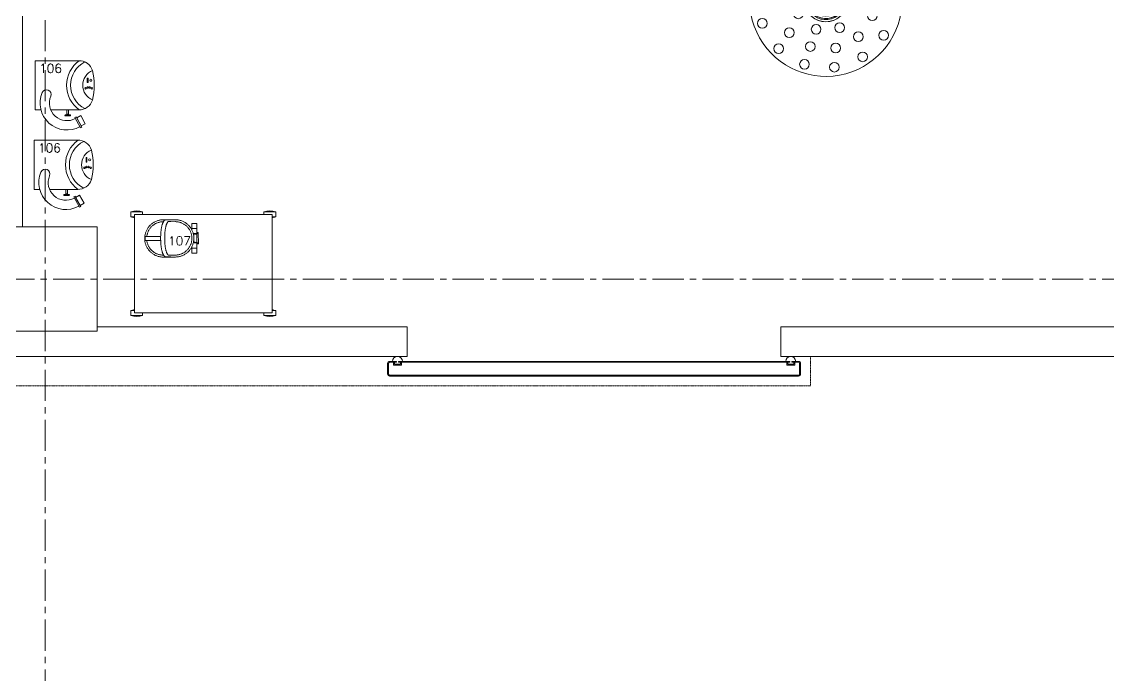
# Model space of a CAD drawing. Header units: millimetres. Extents: x 26027 to 581921, y 7230 to 233891.
# Drawn here: x 516680 to 522205, y 191281 to 194604 of the extents above; entities that cross this region are included whole.
import ezdxf

# ---------------------------------------------------------------- set-up
doc = ezdxf.new("R2010")
doc.units = ezdxf.units.MM
doc.header["$LTSCALE"] = 5
doc.linetypes.add('CENTER', pattern=[50.8, 31.75, -6.35, 6.35, -6.35])
doc.linetypes.add('HIDDEN2', pattern=[0.1875, 0.125, -0.0625])
doc.layers.get('0').update_dxf_attribs({"color": 252})
doc.layers.add('axes', color=252, linetype='Continuous')
for name, color, linetype, lineweight in [('Medical Equipment and Furniture', 252, 'Continuous', 0), ('Structure', 252, 'Continuous', 5), ('Walls', 252, 'Continuous', 5), ('Wooden Joinery', 252, 'Continuous', 5)]:
    doc.layers.add(name, color=color, linetype=linetype, lineweight=lineweight)
doc.styles.add('list_ghTextstyle', font='romans.shx', dxfattribs={"height": 0.25})

# ---------------------------------------------------------------- blocks, each defined once
blk = doc.blocks.new('OR Light')
at = {"layer": 'Medical Equipment and Furniture'}
for p, q in [((-782841.8, -318019.8, 0), (-782819.4, -318033.1, 0)), ((-782830.4, -318025.1, 0), (-782832.3, -318025.5, 0)), ((-781996, -318024.9, 0), (-782069.9, -318435.3, 0)), ((-782017.2, -318114.6, 0), (-781997.7, -318006.3, 0)), ((-781997.7, -318006.3, 0), (-781948.5, -318015.2, 0)), ((-781966.3, -318018.1, 0), (-781982, -318015.2, 0)), ((-781948.5, -318015.2, 0), (-781968, -318123.4, 0)), ((-783272.3, -318780.4, 0), (-782893.3, -318043.3, 0)), ((-783210, -318812.4, 0), (-782831, -318075.3, 0)), ((-782864.7, -318064.3, 0), (-782840.9, -318074.9, 0)), ((-782853.8, -318070.5, 0), (-782854.6, -318068.8, 0)), ((-782840.9, -318074.9, 0), (-782837.7, -318068.6, 0)), ((-782819.6, -318085.8, 0), (-782840.9, -318074.9, 0)), ((-782837.7, -318068.6, 0), (-782794.1, -318091, 0)), ((-782822.5, -318047.8, 0), (-782830.7, -318063.8, 0)), ((-782823.6, -318067.5, 0), (-782830.7, -318063.8, 0)), ((-782823.6, -318067.5, 0), (-782827, -318074.1, 0)), ((-782822.6, -318039.3, 0), (-782819.4, -318033.1, 0)), ((-782822.6, -318039.3, 0), (-782779, -318061.7, 0)), ((-782815.4, -318051.4, 0), (-782822.5, -318047.8, 0)), ((-782798.1, -318044, 0), (-782819.4, -318033.1, 0)), ((-782815.4, -318051.4, 0), (-782811.9, -318044.8, 0)), ((-782630.2, -318133.1, 0), (-782798.1, -318044, 0)), ((-782779, -318061.7, 0), (-782794.1, -318091, 0)), ((-782763.8, -318059.4, 0), (-782762.3, -318063.1, 0)), ((-781956.6, -318032, 0), (-782030.5, -318442.4, 0)), ((-782819.6, -318085.8, 0), (-782649.4, -318170.5, 0)), ((-782787.1, -318104.8, 0), (-782783.3, -318103.9, 0)), ((-782630.2, -318133.1, 0), (-782649.4, -318170.5, 0)), ((-782084.9, -318132.3, 0), (-782022.4, -318143.6, 0)), ((-782080.7, -318108.7, 0), (-782018.2, -318120, 0)), ((-782023.4, -318149, 0), (-782017.2, -318114.6, 0)), ((-782018.2, -318120, 0), (-782022.4, -318143.6, 0)), ((-782012.3, -318115.4, 0), (-782017.2, -318114.6, 0)), ((-782017.2, -318114.6, 0), (-782012.3, -318115.4, 0)), ((-781968, -318123.4, 0), (-781974.2, -318157.9, 0)), ((-781968, -318123.4, 0), (-781972.9, -318122.5, 0)), ((-781972.9, -318122.5, 0), (-781968, -318123.4, 0)), ((-782272.5, -318355.9, 0), (-782646, -318163.8, 0)), ((-782646, -318163.8, 0), (-782622.9, -318175.7, 0)), ((-782260.1, -318331.9, 0), (-782633.7, -318139.8, 0)), ((-782633.7, -318139.8, 0), (-782610.6, -318151.7, 0)), ((-782018.5, -318149.9, 0), (-782023.4, -318149, 0)), ((-781974.2, -318157.9, 0), (-781979.1, -318157, 0)), ((-782314.1, -318270.9, 0), (-782319.6, -318301.3, 0)), ((-782290.5, -318275.2, 0), (-782297.3, -318312.8, 0)), ((-782256.7, -318325.2, 0), (-782275.9, -318362.5, 0)), ((-782256.7, -318325.2, 0), (-782086.6, -318409.8, 0)), ((-782108.1, -318451.6, 0), (-782275.9, -318362.5, 0)), ((-782112, -318404.6, 0), (-782127.1, -318434, 0)), ((-782119, -318390.9, 0), (-782122.9, -318391.8, 0)), ((-782068.4, -318427, 0), (-782112, -318404.6, 0)), ((-782086.6, -318409.8, 0), (-782051, -318428.1, 0)), ((-782079.4, -318412.4, 0), (-782081, -318412.7, 0)), ((-782077.8, -318412.1, 0), (-782079.4, -318412.4, 0)), ((-782076.2, -318411.8, 0), (-782077.8, -318412.1, 0)), ((-782074.6, -318411.4, 0), (-782076.2, -318411.8, 0)), ((-782073, -318411, 0), (-782074.6, -318411.4, 0)), ((-782071.4, -318410.6, 0), (-782073, -318411, 0)), ((-782069.8, -318410.2, 0), (-782071.4, -318410.6, 0)), ((-782068.2, -318409.7, 0), (-782069.8, -318410.2, 0)), ((-782066.7, -318409.2, 0), (-782068.2, -318409.7, 0)), ((-782065.1, -318408.7, 0), (-782066.7, -318409.2, 0)), ((-782142.4, -318436.3, 0), (-782143.9, -318432.6, 0)), ((-782083.5, -318456.4, 0), (-782127.1, -318434, 0)), ((-782072.5, -318469.9, 0), (-782108.1, -318451.6, 0)), ((-782090.8, -318444.2, 0), (-782094.2, -318450.9, 0)), ((-782090.8, -318444.2, 0), (-782083.7, -318447.9, 0)), ((-782085.6, -318460.4, 0), (-782083.5, -318456.4, 0)), ((-782079.6, -318463.2, 0), (-782085.6, -318460.4, 0)), ((-782075.4, -318431.9, 0), (-782083.7, -318447.9, 0)), ((-782082.5, -318428.2, 0), (-782079.1, -318421.6, 0)), ((-782082.5, -318428.2, 0), (-782075.4, -318431.9, 0)), ((-782073.6, -318465.4, 0), (-782079.6, -318463.2, 0)), ((-782067.6, -318467.1, 0), (-782073.6, -318465.4, 0)), ((-782066.4, -318423, 0), (-782068.4, -318427, 0)), ((-782061.8, -318468.1, 0), (-782067.6, -318467.1, 0)), ((-782066.4, -318423, 0), (-782060.7, -318426.3, 0)), ((-782056.3, -318468.5, 0), (-782061.8, -318468.1, 0)), ((-782060.7, -318426.3, 0), (-782055.3, -318429.9, 0)), ((-782051.4, -318468.2, 0), (-782056.3, -318468.5, 0)), ((-782055.3, -318429.9, 0), (-782050.5, -318433.8, 0)), ((-782051, -318428.1, 0), (-782052.4, -318425.1, 0)), ((-782047, -318467.3, 0), (-782051.4, -318468.2, 0)), ((-782050.5, -318433.8, 0), (-782046.2, -318437.9, 0)), ((-782043.4, -318465.8, 0), (-782047, -318467.3, 0)), ((-782046.2, -318437.9, 0), (-782042.8, -318442.1, 0)), ((-782040.6, -318463.6, 0), (-782043.4, -318465.8, 0)), ((-782042.8, -318442.1, 0), (-782040.1, -318446.3, 0)), ((-782038.6, -318460.9, 0), (-782040.6, -318463.6, 0)), ((-782040.1, -318446.3, 0), (-782038.3, -318450.4, 0)), ((-782037.6, -318457.8, 0), (-782038.6, -318460.9, 0)), ((-782038.3, -318450.4, 0), (-782037.5, -318454.2, 0)), ((-782037.5, -318454.2, 0), (-782037.6, -318457.8, 0)), ((-782072.5, -318469.9, 0), (-782075.7, -318470.6, 0)), ((-783995.7, -318639.6, 0), (-783900.2, -318601.5, 0)), ((-783303, -318793.1, 0), (-783886.6, -318601, 0)), ((-784024.4, -318671.5, 0), (-784031.1, -318696.7, 0)), ((-784028.9, -318683.3, 0), (-784027.3, -318682.2, 0)), ((-783976.9, -318687.1, 0), (-783986.5, -318711.4, 0)), ((-783897.9, -318675.9, 0), (-783969.7, -318704.6, 0)), ((-783324.9, -318859.5, 0), (-783884.2, -318675.5, 0)), ((-784095.6, -318900.7, 0), (-784038.6, -318719.5, 0)), ((-783994, -318734.1, 0), (-784055.7, -318913.8, 0)), ((-784024.5, -318698.8, 0), (-784039.8, -318745.4, 0)), ((-784039.8, -318745.4, 0), (-784008.4, -318755.7, 0)), ((-784038.6, -318719.5, 0), (-784031.1, -318696.7, 0)), ((-784024.5, -318698.8, 0), (-784031.1, -318696.7, 0)), ((-784021.1, -318712.6, 0), (-784028.2, -318710.2, 0)), ((-784021.1, -318712.6, 0), (-784018.6, -318705, 0)), ((-784018.6, -318705, 0), (-784001.5, -318710.6, 0)), ((-783993.1, -318709.2, 0), (-784008.4, -318755.7, 0)), ((-784004, -318718.2, 0), (-784001.5, -318710.6, 0)), ((-784004, -318718.2, 0), (-783996.9, -318720.6, 0)), ((-783994, -318734.1, 0), (-783986.5, -318711.4, 0)), ((-783986.5, -318711.4, 0), (-783993.1, -318709.2, 0)), ((-783980.3, -318699.2, 0), (-783981, -318697.4, 0)), ((-784052.3, -318754.4, 0), (-784050.7, -318758.1, 0)), ((-784003.8, -318770.4, 0), (-784007.2, -318772.5, 0)), ((-784219.8, -319302, 0), (-784088.5, -318903.1, 0)), ((-784194.1, -319310.5, 0), (-784062.9, -318911.5, 0)), ((-784088.5, -318903.1, 0), (-784096.6, -318927.7, 0)), ((-784095.6, -318900.7, 0), (-784055.7, -318913.8, 0)), ((-784062.9, -318911.5, 0), (-784071, -318936.2, 0)), ((-784219.5, -319061.7, 0), (-784295, -319481.2, 0)), ((-784240.7, -319151.4, 0), (-784221.2, -319043.1, 0)), ((-784180.1, -319068.8, 0), (-784222, -319301.3, 0)), ((-784221.2, -319043.1, 0), (-784172, -319052, 0)), ((-784189.8, -319054.9, 0), (-784205.5, -319052, 0)), ((-784172, -319052, 0), (-784191.5, -319160.2, 0)), ((-784308.4, -319169.2, 0), (-784245.9, -319180.4, 0)), ((-784304.2, -319145.5, 0), (-784241.7, -319156.8, 0)), ((-784246.9, -319185.8, 0), (-784240.7, -319151.4, 0)), ((-784242, -319186.7, 0), (-784246.9, -319185.8, 0)), ((-784241.7, -319156.8, 0), (-784245.9, -319180.4, 0)), ((-784235.8, -319152.3, 0), (-784240.7, -319151.4, 0)), ((-784240.7, -319151.4, 0), (-784235.8, -319152.3, 0)), ((-784191.5, -319160.2, 0), (-784197.7, -319194.7, 0)), ((-784191.5, -319160.2, 0), (-784196.4, -319159.4, 0)), ((-784196.4, -319159.4, 0), (-784191.5, -319160.2, 0)), ((-784197.7, -319194.7, 0), (-784202.6, -319193.8, 0)), ((-784537.6, -319307.7, 0), (-784547.5, -319366.2, 0)), ((-784514, -319312, 0), (-784514, -319312, 0)), ((-784226.9, -319299.7, 0), (-784288.7, -319479.4, 0)), ((-784244, -319494.1, 0), (-784187, -319312.8, 0)), ((-784226.9, -319299.7, 0), (-784187, -319312.8, 0)), ((-784289.5, -319504.4, 0), (-784274.2, -319457.8, 0)), ((-784278.9, -319443.1, 0), (-784275.5, -319441.1, 0)), ((-784274.2, -319457.8, 0), (-784242.9, -319468.1, 0)), ((-784230.4, -319459.1, 0), (-784231.9, -319455.4, 0)), ((-784301.2, -319517.4, 0), (-784302.3, -319514.3, 0)), ((-784288.7, -319479.4, 0), (-784301.2, -319517.4, 0)), ((-784297.6, -319521.8, 0), (-784296.9, -319515.6, 0)), ((-784296.9, -319515.6, 0), (-784295.6, -319509.3, 0)), ((-784295.6, -319509.3, 0), (-784293.8, -319503, 0)), ((-784293.8, -319503, 0), (-784289.5, -319504.4, 0)), ((-784278.6, -319495.3, 0), (-784285.8, -319493, 0)), ((-784278.6, -319495.3, 0), (-784281.1, -319502.9, 0)), ((-784281.1, -319502.9, 0), (-784264, -319508.5, 0)), ((-784261.5, -319500.9, 0), (-784264, -319508.5, 0)), ((-784261.5, -319500.9, 0), (-784254.4, -319503.3, 0)), ((-784258.2, -319514.7, 0), (-784242.9, -319468.1, 0)), ((-784253.9, -319516.1, 0), (-784258.2, -319514.7, 0)), ((-784256.5, -319532.1, 0), (-784244, -319494.1, 0)), ((-784253.9, -319516.1, 0), (-784256.2, -319522.2, 0)), ((-784297.7, -319527.7, 0), (-784297.6, -319521.8, 0)), ((-784297.2, -319533.1, 0), (-784297.7, -319527.7, 0)), ((-784296.2, -319538, 0), (-784297.2, -319533.1, 0)), ((-784294.6, -319542.1, 0), (-784296.2, -319538, 0)), ((-784292.5, -319545.5, 0), (-784294.6, -319542.1, 0)), ((-784289.9, -319547.9, 0), (-784292.5, -319545.5, 0)), ((-784287, -319549.5, 0), (-784289.9, -319547.9, 0)), ((-784283.7, -319550, 0), (-784287, -319549.5, 0)), ((-784280.2, -319549.5, 0), (-784283.7, -319550, 0)), ((-784276.5, -319548.1, 0), (-784280.2, -319549.5, 0)), ((-784272.7, -319545.7, 0), (-784276.5, -319548.1, 0)), ((-784269, -319542.4, 0), (-784272.7, -319545.7, 0)), ((-784265.4, -319538.3, 0), (-784269, -319542.4, 0)), ((-784262, -319533.5, 0), (-784265.4, -319538.3, 0)), ((-784258.9, -319528.1, 0), (-784262, -319533.5, 0)), ((-784256.2, -319522.2, 0), (-784258.9, -319528.1, 0)), ((-784256.5, -319532.1, 0), (-784253.8, -319530.3, 0))]:
    blk.add_line(p, q, dxfattribs=at)
for centre, radius in [((-782853.3, -318042.1, 0), 40), ((-782853.3, -318042.1, 0), 35), ((-782853.3, -318042.1, 0), 25), ((-782128.6, -318234.3, 0), 24.6), ((-781831.5, -318263.4, 0), 24.6), ((-781931.5, -318321.2, 0), 24.6), ((-781721.7, -318370, 0), 24.6), ((-781960.8, -318409, 0), 24.6), ((-781823.9, -318392.2, 0), 24.6), ((-783264.8, -318842.5, 0), 400), ((-782336.5, -318448.5, 0), 24.6), ((-782246.4, -318478.5, 0), 24.6), ((-782010.2, -318557.3, 0), 110), ((-782052.9, -318453.6, 0), 25), ((-781870.4, -318487.4, 0), 24.6), ((-783264.8, -318842.5, 0), 350), ((-782158.5, -318507.9, 0), 24.6), ((-782010.2, -318557.3, 0), 81.7), ((-781766.3, -318507.4, 0), 24.6), ((-781669, -318513.8, 0), 24.6), ((-782351.4, -318600.8, 0), 24.6), ((-782254.1, -318607.2, 0), 24.6), ((-782150, -318627.2, 0), 24.6), ((-781862, -318606.8, 0), 24.6), ((-781862, -318606.8, 0), 24.6), ((-781774.1, -318636.1, 0), 24.6), ((-784000.7, -318679.3, 0), 40), ((-784000.7, -318679.3, 0), 35), ((-784000.7, -318679.3, 0), 25), ((-782059.7, -318705.6, 0), 24.6), ((-781940.4, -318697.1, 0), 24.6), ((-781683.9, -318666.1, 0), 24.6), ((-782298.8, -318744.6, 0), 24.6), ((-782196.5, -318722.4, 0), 24.6), ((-781845.1, -318743.6, 0), 24.6), ((-783264.8, -318842.5, 0), 75.1), ((-783264.8, -318842.5, 0), 62.5), ((-783264.8, -318842.5, 0), 62.5), ((-783264.8, -318842.5, 0), 62.5), ((-783264.8, -318842.5, 0), 62.5), ((-783264.8, -318842.5, 0), 62.5), ((-782089, -318793.4, 0), 24.6), ((-781960.4, -318801.2, 0), 24.6), ((-781763.5, -318797, 0), 24.6), ((-782188.9, -318851.2, 0), 24.6), ((-781891.9, -318880.3, 0), 24.6), ((-782043.7, -318899.7, 0), 24.6), ((-784300.2, -319269.1, 0), 24.6), ((-784128.7, -319279.4, 0), 24.6), ((-784453.8, -319345.9, 0), 24.6), ((-783985.5, -319374.1, 0), 24.6), ((-784378.5, -319391.6, 0), 24.6), ((-784085.8, -319393.9, 0), 24.6), ((-784184.3, -319445.9, 0), 24.6), ((-784548.4, -319489.2, 0), 24.6), ((-784469.9, -319515.4, 0), 24.6), ((-784282, -319534.2, 0), 25), ((-784093.9, -319524.3, 0), 24.6), ((-783996.4, -319519, 0), 24.6), ((-783908.7, -319527.7, 0), 24.6), ((-784382, -319544.7, 0), 24.6), ((-784085.5, -319643.6, 0), 24.6), ((-784558.7, -319660.6, 0), 24.6), ((-784471.1, -319669.2, 0), 24.6), ((-784373.5, -319664, 0), 24.6), ((-783997.6, -319672.9, 0), 24.6), ((-783919, -319699.1, 0), 24.6), ((-784283.2, -319742.4, 0), 24.6), ((-784163.8, -319733.9, 0), 24.6), ((-784482, -319814.2, 0), 24.6), ((-784381.6, -319794.4, 0), 24.6), ((-784089, -319796.6, 0), 24.6), ((-784235.7, -319843, 0), 24.6), ((-784013.7, -319842.4, 0), 24.6), ((-784338.7, -319908.8, 0), 24.6), ((-784167.3, -319919.2, 0), 24.6)]:
    blk.add_circle(centre, radius, dxfattribs=at)
for centre, radius, start, end in [((-782888.9, -318220.7, 0), 204.2, 52.2104, 73.3698), ((-781984.2, -318027, 0), 12, 79.7901, 169.7901), ((-781968.4, -318029.9, 0), 12, 349.7901, 79.7901), ((-782728.7, -317909.1, 0), 204.2, 232.2104, 253.3698), ((-782116.3, -318306.5, 0), 201, 79.7901, 169.7901), ((-782116.3, -318306.5, 0), 177, 79.7901, 169.7901), ((-782010.2, -318557.3, 0), 387.8, 144.0062, 85.7625), ((-782010.2, -318557.3, 0), 387.8, 91.7476, 136.9503), ((-781976.7, -318215, 0), 24.6, 228.8625, 110.7177), ((-782257, -318317.7, 0), 24.6, 317.9519, 187.6603), ((-782060.1, -318313.4, 0), 24.6, 50.7411, 288.8391), ((-782175.3, -318371, 0), 24.6, 344.7598, 142.3281), ((-782096.8, -318313.9, 0), 82, 250.5948, 295.6253), ((-782177.4, -318586.5, 0), 204.2, 52.2104, 73.3698), ((-782017.2, -318274.9, 0), 204.2, 232.2104, 253.3698), ((-782010.2, -318557.3, 0), 110, 127.8566, 90.8371), ((-782010.2, -318557.3, 0), 99.7, 124.1177, 100.5924), ((-782010.2, -318557.3, 0), 94.3, 122.132, 102.5781), ((-782010.2, -318557.3, 0), 93.3, 121.548, 103.1621), ((-782052.9, -318453.6, 0), 25.5, 219.7388, 85.8414), ((-783892.8, -318620, 0), 20, 71.7866, 111.7866), ((-783849.9, -318781.6, 0), 204.2, 151.207, 172.3663), ((-783890.5, -318694.5, 0), 20, 71.7866, 111.7866), ((-784182.7, -318672, 0), 204.2, 331.207, 352.3663), ((-784207.7, -319063.8, 0), 12, 79.7901, 169.7901), ((-784191.9, -319066.7, 0), 12, 349.7901, 79.7901), ((-784339.8, -319343.3, 0), 201, 79.7901, 169.7901), ((-784339.5, -319344.7, 0), 178.3, 79.9615, 175.0657), ((-784233.7, -319594.1, 0), 387.8, 144.0062, 79.352), ((-784233.7, -319594.1, 0), 370.2, 92.3247, 79.7136), ((-784233.7, -319594.1, 0), 387.8, 91.7476, 136.9503), ((-784233.7, -319594.1, 0), 370.2, 83.958, 86.0473), ((-784233.7, -319594.1, 0), 387.8, 83.3981, 85.7625), ((-784233.7, -319594.1, 0), 387.8, 127.1011, 144.0062), ((-784303.6, -319454.3, 0), 24.6, 47.3742, 292.206), ((-784099.9, -319541.5, 0), 204.2, 151.207, 172.3663), ((-784432.8, -319432, 0), 204.2, 331.207, 352.3663), ((-784233.7, -319594.1, 0), 110, 127.8566, 90.8371), ((-784233.7, -319594.1, 0), 99.7, 135.6724, 92.69), ((-784233.7, -319594.1, 0), 99.7, 136.4821, 92.69), ((-784233.7, -319594.1, 0), 94.3, 140.9654, 93.9668), ((-784233.7, -319594.1, 0), 94.3, 141.468, 93.9668), ((-784233.7, -319594.1, 0), 93.3, 141.6862, 94.249), ((-784233.7, -319594.1, 0), 93.3, 142.1673, 94.249), ((-784233.7, -319594.1, 0), 81.7, 146.6712, 98.2712), ((-784233.7, -319594.1, 0), 81.7, 147.0729, 98.2712), ((-784282, -319534.2, 0), 25.5, 138.7353, 4.838)]:
    blk.add_arc(centre, radius, start, end, dxfattribs=at)
blk = doc.blocks.new('HF13959B-P')
at = {"color": 0}
for p, q in [((0.0418, 0.5136), (-0.0182, 0.5136)), ((-0.0182, 0.4886), (-0.0182, 0.5136)), ((0, 0.5), (0, 0)), ((0.7, 0.5), (0, 0.5)), ((0.0418, 0.5), (0.0418, 0.5136)), ((0.6582, 0.5136), (0.7182, 0.5136)), ((0.6582, 0.5), (0.6582, 0.5136)), ((0.7, 0.5), (0.7, 0)), ((0.7182, 0.4886), (0.7182, 0.5136)), ((0, 0.4886), (-0.0182, 0.4886)), ((0.7, 0.4886), (0.7182, 0.4886)), ((0, 0.0114), (-0.0182, 0.0114)), ((-0.0182, 0.0114), (-0.0182, -0.0136)), ((0.7, 0), (0, 0)), ((0.7, 0.0114), (0.7182, 0.0114)), ((0.7182, 0.0114), (0.7182, -0.0136)), ((0.0418, -0.0136), (-0.0182, -0.0136)), ((0.0418, 0), (0.0418, -0.0136)), ((0.6582, 0), (0.6582, -0.0136)), ((0.6582, -0.0136), (0.7182, -0.0136))]:
    blk.add_line(p, q, dxfattribs=at)
for centre, start, end in [((0.0118, 0.4261), 71.0754, 108.9246), ((0.6882, 0.4261), 71.0754, 108.9246), ((0.0118, 0.5761), 251.0754, 262.6441), ((0.6882, 0.5761), 277.3559, 288.9246), ((0.0118, -0.0761), 97.3559, 108.9246), ((0.6882, -0.0761), 71.0754, 82.6441), ((0.0118, 0.0739), 251.0754, 288.9246), ((0.6882, 0.0739), 251.0754, 288.9246)]:
    blk.add_arc(centre, 0.0925, start, end, dxfattribs=at)
blk = doc.blocks.new('ME12818-P')
for p, q in [((-0.0262, 0.1712), (0.0316, 0.1712)), ((-0.0262, 0.1712), (-0.0262, 0.1635)), ((-0.0212, 0.1712), (-0.0212, 0.145)), ((0.0266, 0.1712), (0.0266, 0.145)), ((0.0316, 0.1712), (0.0316, 0.1635)), ((-0.0723, 0.1635), (0.0777, 0.1635)), ((-0.0723, 0.1635), (-0.0723, 0.1385)), ((-0.0389, 0.1385), (-0.0723, 0.1385)), ((-0.0468, 0.1635), (-0.0468, 0.1385)), ((-0.0148, 0.1485), (-0.0184, 0.1635)), ((0.0202, 0.1485), (-0.0148, 0.1485)), ((-0.0123, 0.1485), (-0.0123, 0.1471)), ((0.0177, 0.1471), (0.0177, 0.1485)), ((0.0238, 0.1635), (0.0202, 0.1485)), ((0.0777, 0.1385), (0.0442, 0.1385)), ((0.0521, 0.1635), (0.0521, 0.1385)), ((0.0777, 0.1635), (0.0777, 0.1385)), ((-0.0923, 0.0534), (-0.0923, -0.0066)), ((-0.0913, 0.0311), (-0.0913, 0.0053)), ((-0.0833, 0.0208), (-0.0833, 0.0311)), ((-0.0823, 0.018), (-0.0823, 0.0534)), ((0.0877, 0.0534), (0.0877, 0.018)), ((0.0887, 0.0311), (0.0887, 0.0208)), ((0.0967, 0.0053), (0.0967, 0.0311)), ((0.0977, -0.0066), (0.0977, 0.0534)), ((-0.0823, -0.0066), (-0.0823, -0.006)), ((-0.0053, -0.0205), (0.0107, -0.0205)), ((0.0877, -0.0061), (0.0877, -0.0066)), ((-0.0053, -0.0996), (-0.0058, -0.0996)), ((0.0107, -0.0996), (-0.0053, -0.0996)), ((0.0111, -0.0996), (0.0107, -0.0996))]:
    blk.add_line(p, q)
at = {"flags": 128}
for points in [[(0.0977, 0.0534), (0.0976, 0.0572), (0.0974, 0.061), (0.097, 0.0648), (0.0965, 0.0685), (0.0958, 0.0723), (0.095, 0.076), (0.094, 0.0796), (0.0929, 0.0833), (0.0916, 0.0869), (0.0902, 0.0904), (0.0886, 0.0939), (0.087, 0.0973), (0.0851, 0.1006), (0.0832, 0.1038), (0.0811, 0.107), (0.0789, 0.1101), (0.0766, 0.1131), (0.0741, 0.116), (0.0716, 0.1188), (0.0689, 0.1215), (0.0661, 0.1241), (0.0632, 0.1266), (0.0602, 0.129), (0.0572, 0.1312), (0.054, 0.1333), (0.0508, 0.1353), (0.0475, 0.1372), (0.0441, 0.1389), (0.0406, 0.1405), (0.0371, 0.1419), (0.0335, 0.1432), (0.0299, 0.1444), (0.0263, 0.1454), (0.0226, 0.1463), (0.0188, 0.147), (0.0151, 0.1476), (0.0113, 0.148), (0.0075, 0.1483), (0.0037, 0.1484), (-0.0001, 0.1483), (-0.0039, 0.1482), (-0.0077, 0.1478), (-0.0114, 0.1473), (-0.0152, 0.1467), (-0.0189, 0.1459), (-0.0226, 0.145), (-0.0262, 0.1439), (-0.0298, 0.1427), (-0.0334, 0.1413), (-0.0368, 0.1398), (-0.0403, 0.1381), (-0.0436, 0.1363), (-0.0469, 0.1344), (-0.0501, 0.1324), (-0.0532, 0.1302), (-0.0562, 0.1279), (-0.0592, 0.1255), (-0.062, 0.1229), (-0.0647, 0.1203), (-0.0674, 0.1176), (-0.0699, 0.1147), (-0.0723, 0.1118), (-0.0745, 0.1087), (-0.0767, 0.1056), (-0.0787, 0.1024), (-0.0806, 0.0991), (-0.0824, 0.0957), (-0.084, 0.0923), (-0.0855, 0.0888), (-0.0868, 0.0852), (-0.088, 0.0816), (-0.0891, 0.078), (-0.09, 0.0743), (-0.0907, 0.0705), (-0.0914, 0.0668), (-0.0918, 0.063), (-0.0921, 0.0592), (-0.0923, 0.0554), (-0.0923, 0.0534)], [(-0.0823, 0.0534), (-0.0822, 0.0568), (-0.082, 0.0602), (-0.0817, 0.0636), (-0.0812, 0.0669), (-0.0806, 0.0703), (-0.0799, 0.0736), (-0.079, 0.0769), (-0.078, 0.0801), (-0.0769, 0.0833), (-0.0756, 0.0865), (-0.0742, 0.0896), (-0.0727, 0.0926), (-0.0711, 0.0956), (-0.0693, 0.0985), (-0.0675, 0.1014), (-0.0655, 0.1041), (-0.0634, 0.1068), (-0.0612, 0.1094), (-0.0589, 0.1119), (-0.0565, 0.1144), (-0.054, 0.1167), (-0.0515, 0.1189), (-0.0488, 0.121), (-0.0461, 0.123), (-0.0432, 0.1249), (-0.0403, 0.1267), (-0.0374, 0.1284), (-0.0343, 0.1299), (-0.0313, 0.1313), (-0.0281, 0.1326), (-0.0249, 0.1338), (-0.0217, 0.1348), (-0.0184, 0.1357), (-0.0151, 0.1365), (-0.0118, 0.1371), (-0.0084, 0.1377), (-0.005, 0.138), (-0.0016, 0.1383), (0.0018, 0.1384), (0.0052, 0.1383), (0.0086, 0.1382), (0.012, 0.1379), (0.0153, 0.1374), (0.0187, 0.1369), (0.022, 0.1362), (0.0253, 0.1353), (0.0286, 0.1344), (0.0318, 0.1333), (0.0349, 0.132), (0.0381, 0.1307), (0.0411, 0.1292), (0.0441, 0.1276), (0.0471, 0.1259), (0.0499, 0.1241), (0.0527, 0.1221), (0.0554, 0.1201), (0.058, 0.1179), (0.0606, 0.1156), (0.063, 0.1133), (0.0654, 0.1108), (0.0676, 0.1082), (0.0698, 0.1056), (0.0718, 0.1029), (0.0737, 0.1001), (0.0755, 0.0972), (0.0772, 0.0943), (0.0788, 0.0912), (0.0803, 0.0882), (0.0816, 0.085), (0.0828, 0.0819), (0.0839, 0.0786), (0.0848, 0.0754), (0.0856, 0.0721), (0.0863, 0.0687), (0.0868, 0.0654), (0.0873, 0.062), (0.0875, 0.0586), (0.0877, 0.0552), (0.0877, 0.0534)], [(-0.0913, 0.0053), (-0.0912, 0.004), (-0.0909, 0.0028), (-0.0905, 0.0016), (-0.0898, 0.0005), (-0.089, -0.0007), (-0.0881, -0.0017), (-0.0871, -0.0028), (-0.0859, -0.0038), (-0.0845, -0.0047), (-0.0831, -0.0057), (-0.0815, -0.0066), (-0.0798, -0.0075), (-0.078, -0.0083), (-0.076, -0.0092), (-0.0739, -0.01), (-0.0718, -0.0108), (-0.0695, -0.0116), (-0.067, -0.0123), (-0.0645, -0.013), (-0.0619, -0.0137), (-0.0592, -0.0144), (-0.0563, -0.015), (-0.0534, -0.0156), (-0.0504, -0.0162), (-0.0473, -0.0167), (-0.0442, -0.0172), (-0.0409, -0.0177), (-0.0376, -0.0181), (-0.0343, -0.0185), (-0.0308, -0.0189), (-0.0274, -0.0192), (-0.0238, -0.0195), (-0.0203, -0.0198), (-0.0167, -0.02), (-0.013, -0.0202), (-0.0094, -0.0203), (-0.0057, -0.0204), (-0.002, -0.0205), (0.0017, -0.0205), (0.0054, -0.0205), (0.0091, -0.0204), (0.0128, -0.0204), (0.0164, -0.0202), (0.0201, -0.0201), (0.0237, -0.0199), (0.0273, -0.0196), (0.0309, -0.0194), (0.0344, -0.0191), (0.0378, -0.0187), (0.0412, -0.0183), (0.0446, -0.0179), (0.0478, -0.0175), (0.051, -0.017), (0.0542, -0.0165), (0.0572, -0.0159), (0.0602, -0.0153), (0.063, -0.0147), (0.0658, -0.0141), (0.0685, -0.0134), (0.0711, -0.0127), (0.0735, -0.012), (0.0759, -0.0112), (0.0782, -0.0104), (0.0803, -0.0096), (0.0823, -0.0088), (0.0842, -0.008), (0.086, -0.0071), (0.0876, -0.0062), (0.0892, -0.0052), (0.0906, -0.0043), (0.0918, -0.0033), (0.093, -0.0023), (0.094, -0.0012), (0.0948, -0.0002), (0.0955, 0.001), (0.0961, 0.0022), (0.0965, 0.0034), (0.0967, 0.0046), (0.0967, 0.0053)], [(-0.0833, 0.0208), (-0.0833, 0.0202), (-0.0831, 0.0195), (-0.0829, 0.0189), (-0.0825, 0.0182), (-0.082, 0.0175), (-0.0813, 0.0167), (-0.0805, 0.016), (-0.0796, 0.0152), (-0.0785, 0.0144), (-0.0773, 0.0136), (-0.076, 0.0128), (-0.0745, 0.012), (-0.0729, 0.0113), (-0.0711, 0.0105), (-0.0692, 0.0098), (-0.0672, 0.009), (-0.0651, 0.0083), (-0.0629, 0.0077), (-0.0606, 0.007), (-0.0581, 0.0064), (-0.0556, 0.0057), (-0.053, 0.0052), (-0.0502, 0.0046), (-0.0474, 0.0041), (-0.0445, 0.0036), (-0.0416, 0.0031), (-0.0385, 0.0027), (-0.0354, 0.0022), (-0.0322, 0.0019), (-0.029, 0.0015), (-0.0257, 0.0012), (-0.0224, 0.0009), (-0.019, 0.0007), (-0.0156, 0.0005), (-0.0122, 0.0003), (-0.0087, 0.0002), (-0.0052, 0.0001), (-0.0017, 0), (0.0017, 0), (0.0052, 0), (0.0087, 0), (0.0122, 0.0001), (0.0157, 0.0002), (0.0191, 0.0004), (0.0226, 0.0006), (0.026, 0.0008), (0.0293, 0.0011), (0.0326, 0.0014), (0.0359, 0.0017), (0.0391, 0.002), (0.0422, 0.0024), (0.0453, 0.0029), (0.0483, 0.0033), (0.0513, 0.0038), (0.0541, 0.0043), (0.0569, 0.0049), (0.0596, 0.0054), (0.0622, 0.006), (0.0647, 0.0067), (0.067, 0.0073), (0.0693, 0.008), (0.0715, 0.0087), (0.0736, 0.0094), (0.0755, 0.0101), (0.0773, 0.0109), (0.079, 0.0116), (0.0806, 0.0124), (0.082, 0.0132), (0.0833, 0.014), (0.0844, 0.0147), (0.0854, 0.0155), (0.0863, 0.0163), (0.087, 0.0171), (0.0876, 0.0178), (0.0881, 0.0185), (0.0884, 0.0192), (0.0886, 0.0198), (0.0887, 0.0204), (0.0887, 0.0208)], [(-0.0923, -0.0066), (-0.0922, -0.0104), (-0.092, -0.0142), (-0.0916, -0.018), (-0.0911, -0.0217), (-0.0904, -0.0255), (-0.0896, -0.0292), (-0.0886, -0.0329), (-0.0875, -0.0365), (-0.0862, -0.0401), (-0.0848, -0.0436), (-0.0833, -0.0471), (-0.0816, -0.0505), (-0.0797, -0.0538), (-0.0778, -0.0571), (-0.0757, -0.0603), (-0.0735, -0.0633), (-0.0712, -0.0663), (-0.0687, -0.0693), (-0.0662, -0.0721), (-0.0635, -0.0748), (-0.0607, -0.0774), (-0.0578, -0.0798), (-0.0549, -0.0822), (-0.0518, -0.0844), (-0.0486, -0.0866), (-0.0454, -0.0885), (-0.0421, -0.0904), (-0.0387, -0.0921), (-0.0352, -0.0937), (-0.0317, -0.0952), (-0.0282, -0.0965), (-0.0245, -0.0976), (-0.0209, -0.0986), (-0.0172, -0.0995), (-0.0135, -0.1002), (-0.0097, -0.1008), (-0.0059, -0.1012), (-0.0021, -0.1015), (0.0017, -0.1016), (0.0055, -0.1016), (0.0093, -0.1014), (0.013, -0.101), (0.0168, -0.1006), (0.0206, -0.0999), (0.0243, -0.0991), (0.028, -0.0982), (0.0316, -0.0971), (0.0352, -0.0959), (0.0387, -0.0945), (0.0422, -0.093), (0.0456, -0.0913), (0.049, -0.0896), (0.0523, -0.0876), (0.0555, -0.0856), (0.0586, -0.0834), (0.0616, -0.0811), (0.0646, -0.0787), (0.0674, -0.0762), (0.0701, -0.0735), (0.0727, -0.0708), (0.0753, -0.0679), (0.0776, -0.065), (0.0799, -0.0619), (0.0821, -0.0588), (0.0841, -0.0556), (0.086, -0.0523), (0.0878, -0.0489), (0.0894, -0.0455), (0.0909, -0.042), (0.0922, -0.0384), (0.0934, -0.0348), (0.0945, -0.0312), (0.0954, -0.0275), (0.0961, -0.0238), (0.0967, -0.02), (0.0972, -0.0162), (0.0975, -0.0125), (0.0977, -0.0087), (0.0977, -0.0066)], [(-0.0073, -0.091), (-0.0099, -0.0907), (-0.0133, -0.0901), (-0.0166, -0.0894), (-0.0199, -0.0886), (-0.0232, -0.0876), (-0.0264, -0.0865), (-0.0296, -0.0853), (-0.0327, -0.0839), (-0.0357, -0.0824), (-0.0387, -0.0808), (-0.0417, -0.0791), (-0.0445, -0.0773), (-0.0473, -0.0753), (-0.05, -0.0733), (-0.0527, -0.0711), (-0.0552, -0.0689), (-0.0576, -0.0665), (-0.06, -0.064), (-0.0622, -0.0615), (-0.0644, -0.0588), (-0.0664, -0.0561), (-0.0683, -0.0533), (-0.0701, -0.0504), (-0.0718, -0.0475), (-0.0734, -0.0445), (-0.0749, -0.0414), (-0.0762, -0.0383), (-0.0774, -0.0351), (-0.0785, -0.0319), (-0.0794, -0.0286), (-0.0802, -0.0253), (-0.0809, -0.022), (-0.0815, -0.0186), (-0.0819, -0.0152), (-0.0821, -0.0118), (-0.0823, -0.0084), (-0.0823, -0.0066)], [(-0.0073, -0.0204), (-0.0073, -0.0976)], [(0.0877, -0.0066), (0.0876, -0.01), (0.0874, -0.0134), (0.0871, -0.0168), (0.0866, -0.0202), (0.086, -0.0235), (0.0853, -0.0268), (0.0844, -0.0301), (0.0834, -0.0334), (0.0822, -0.0366), (0.081, -0.0397), (0.0796, -0.0428), (0.0781, -0.0459), (0.0765, -0.0488), (0.0747, -0.0518), (0.0728, -0.0546), (0.0709, -0.0574), (0.0688, -0.0601), (0.0666, -0.0627), (0.0643, -0.0652), (0.0619, -0.0676), (0.0594, -0.0699), (0.0569, -0.0721), (0.0542, -0.0742), (0.0514, -0.0762), (0.0486, -0.0781), (0.0457, -0.0799), (0.0428, -0.0816), (0.0397, -0.0831), (0.0366, -0.0845), (0.0335, -0.0858), (0.0303, -0.087), (0.0271, -0.088), (0.0238, -0.089), (0.0205, -0.0897), (0.0171, -0.0904), (0.0138, -0.0909), (0.0127, -0.091)], [(0.0127, -0.0976), (0.0127, -0.0204)], [(-0.0059, -0.0995), (-0.0062, -0.0994), (-0.0066, -0.0992), (-0.0069, -0.0989), (-0.0071, -0.0985), (-0.0073, -0.0981), (-0.0073, -0.0976)], [(0.0127, -0.0976), (0.0126, -0.0981), (0.0125, -0.0985), (0.0123, -0.0989), (0.0119, -0.0992), (0.0116, -0.0994), (0.0113, -0.0995)]]:
    blk.add_lwpolyline(points, dxfattribs=at)
for centre, major_axis, start_param, end_param in [((-0.0053, -0.02), (0.002, 0), 3.665191, 4.712389), ((0.0107, -0.02), (-0.002, 0), 1.570796, 2.617994)]:
    blk.add_ellipse(centre, major_axis=major_axis, ratio=0.262075, start_param=start_param, end_param=end_param)
blk = doc.blocks.new('ME17950A-P')
at = {"color": 0}
for points in [[(0.125, -0.0283), (0.125, 0), (-0.125, 0), (-0.125, -0.2209, 0.340481), (-0.075, -0.2909)], [(0.075, -0.2909), (0.075, -0.2909, 0.340481), (0.125, -0.2209), (0.125, -0.0782)]]:
    blk.add_lwpolyline(points, format="xyb", dxfattribs=at)
for points in [[(0.125, -0.1688), (0.1476, -0.1688), (0.1476, -0.1609), (0.125, -0.1609)], [(0.1476, -0.1668), (0.1512, -0.1668), (0.1512, -0.1629), (0.1476, -0.1629)], [(0.1655, -0.2107), (0.2069, -0.2335), (0.1958, -0.2538), (0.1543, -0.231)], [(0.2124, -0.2365), (0.16, -0.2077), (0.1635, -0.2014), (0.2159, -0.2302)], [(-0.0141, -0.2638), (-0.0365, -0.2638), (-0.0365, -0.2684), (-0.0141, -0.2684)]]:
    blk.add_lwpolyline(points, close=True, dxfattribs=at)
blk.add_lwpolyline([(0.1554, -0.153, 1), (0.1512, -0.153), (0.1512, -0.1767, 1), (0.1554, -0.1767)], format="xyb", close=True, dxfattribs=at)
for centre, radius in [((0.0114, -0.2657), 0.00387), ((0.0114, -0.2769), 0.00387), ((0.0153, -0.2558), 0.00387), ((-0.0253, -0.2821), 0.0052), ((0.0153, -0.2868), 0.00387)]:
    blk.add_circle(centre, radius, dxfattribs=at)
for centre, radius, start, end in [((0.0463, -0.0564), 0.0237, 112.7521, 292.7521), ((0.0902, -0.1611), 0.1372, 331.1799, 112.7521), ((0.0902, -0.1611), 0.0899, 331.1799, 112.7521), ((0, -0.3128), 0.1537, 35.5614, 144.4386), ((0, -0.3128), 0.1337, 27.1002, 152.8998), ((0, -0.3221), 0.0812, 22.6199, 157.3801), ((0, 0.0123), 0.3123, 256.1022, 283.8978)]:
    blk.add_arc(centre, radius, start, end, dxfattribs=at)

msp = doc.modelspace()

# ---------------------------------------------------------------- linework, layer by layer
at = {"layer": 'axes', "linetype": 'CENTER', "lineweight": 0}
for p, q in [((516798.8, 120285.6, 0), (516798.8, 205820.3, 0)), ((544175.8, 193295.3, 2.4), (460984.3, 193295.3, 2.4))]:
    msp.add_line(p, q, dxfattribs=at)
at = {"layer": 'Structure', "elevation": 0}
msp.add_lwpolyline([(516533.8, 193030.3), (517063.8, 193030.3), (517063.8, 193560.3), (516533.8, 193560.3)], close=True, dxfattribs=at)
at = {"layer": 'Walls', "ltscale": 10}
for p, q in [((516683.8, 193560.3, 0), (516683.8, 198885.3, 0)), ((518640.4, 193052, 0), (517063.8, 193052, 0)), ((518640.4, 192902, 0), (518640.4, 193052, 0)), ((524283.8, 193052, 0), (520540.4, 193052, 0)), ((520540.4, 192902, 0), (520540.4, 193052, 0)), ((518640.4, 192902, 0), (515220.4, 192902, 0)), ((524515.4, 192902, 0), (520540.4, 192902, 0))]:
    msp.add_line(p, q, dxfattribs=at)
at = {"layer": 'Wooden Joinery', "linetype": 'HIDDEN2', "elevation": 0}
msp.add_lwpolyline([(520690.4, 192902), (520690.4, 192752), (516290.4, 192752), (516290.4, 192902)], dxfattribs=at)
at = {"layer": 'Wooden Joinery', "elevation": 0}
for points in [[(518575.4, 192872), (518585.4, 192872), (518585.4, 192877), (518550.4, 192877, 0.414214), (518540.4, 192867), (518540.4, 192812, 0.414214), (518550.4, 192802), (520630.4, 192802, 0.414214), (520640.4, 192812), (520640.4, 192867, 0.414214), (520630.4, 192877), (520595.4, 192877), (520595.4, 192872), (520605.4, 192872), (520605.4, 192862), (520575.4, 192862), (520575.4, 192872), (520585.4, 192872), (520585.4, 192877), (518595.4, 192877), (518595.4, 192872), (518605.4, 192872), (518605.4, 192862), (518575.4, 192862)], [(518610.4, 192872), (520570.4, 192872), (520570.4, 192857), (520610.4, 192857), (520610.4, 192872), (520630.4, 192872, -0.414214), (520635.4, 192867), (520635.4, 192812, -0.414214), (520630.4, 192807), (518550.4, 192807, -0.414214), (518545.4, 192812), (518545.4, 192867, -0.414214), (518550.4, 192872), (518570.4, 192872), (518570.4, 192857), (518610.4, 192857)]]:
    msp.add_lwpolyline(points, format="xyb", close=True, dxfattribs=at)
at = {"layer": 'Wooden Joinery'}
for centre in [(518590.4, 192877, 0), (520590.4, 192877, 0)]:
    msp.add_arc(centre, 25, 0, 180, dxfattribs=at)

# ---------------------------------------------------------------- block references
at = {"layer": 'Medical Equipment and Furniture', "rotation": 270}
msp.add_blockref('OR Light', (839326.2, -587296.2, 0), dxfattribs=at)
at = {"layer": 'Medical Equipment and Furniture', "xscale": -1000, "yscale": 1000, "zscale": 1000, "rotation": 90}
for p in [(516748.8, 194281, 0), (516743, 193876.5, 0)]:
    msp.add_blockref('ME17950A-P', p, dxfattribs=at)
at = {"layer": 'Medical Equipment and Furniture', "xscale": 1000, "yscale": 1000, "zscale": 1000}
msp.add_blockref('HF13959B-P', (517252.8, 193123.5, 0), dxfattribs=at)
at = {"layer": 'Medical Equipment and Furniture', "extrusion": (1.43227e-21, 4.73306e-08, 1), "xscale": -1000, "yscale": 999.9999999999999, "zscale": 999.9999999999999, "rotation": 270.2454464877884}
msp.add_blockref('ME12818-P', (517406.6, 193499.5, 0), dxfattribs=at)

# ---------------------------------------------------------------- texts
at = {"layer": 'Medical Equipment and Furniture', "style": 'list_ghTextstyle'}
for s, p in [('106', (516768.6, 194344.3, 0)), ('106', (516762.8, 193939.8, 0)), ('107', (517424.1, 193467.1, 0))]:
    msp.add_text(s, height=45, dxfattribs=at).set_placement(p)

doc.saveas('drawing.dxf')
